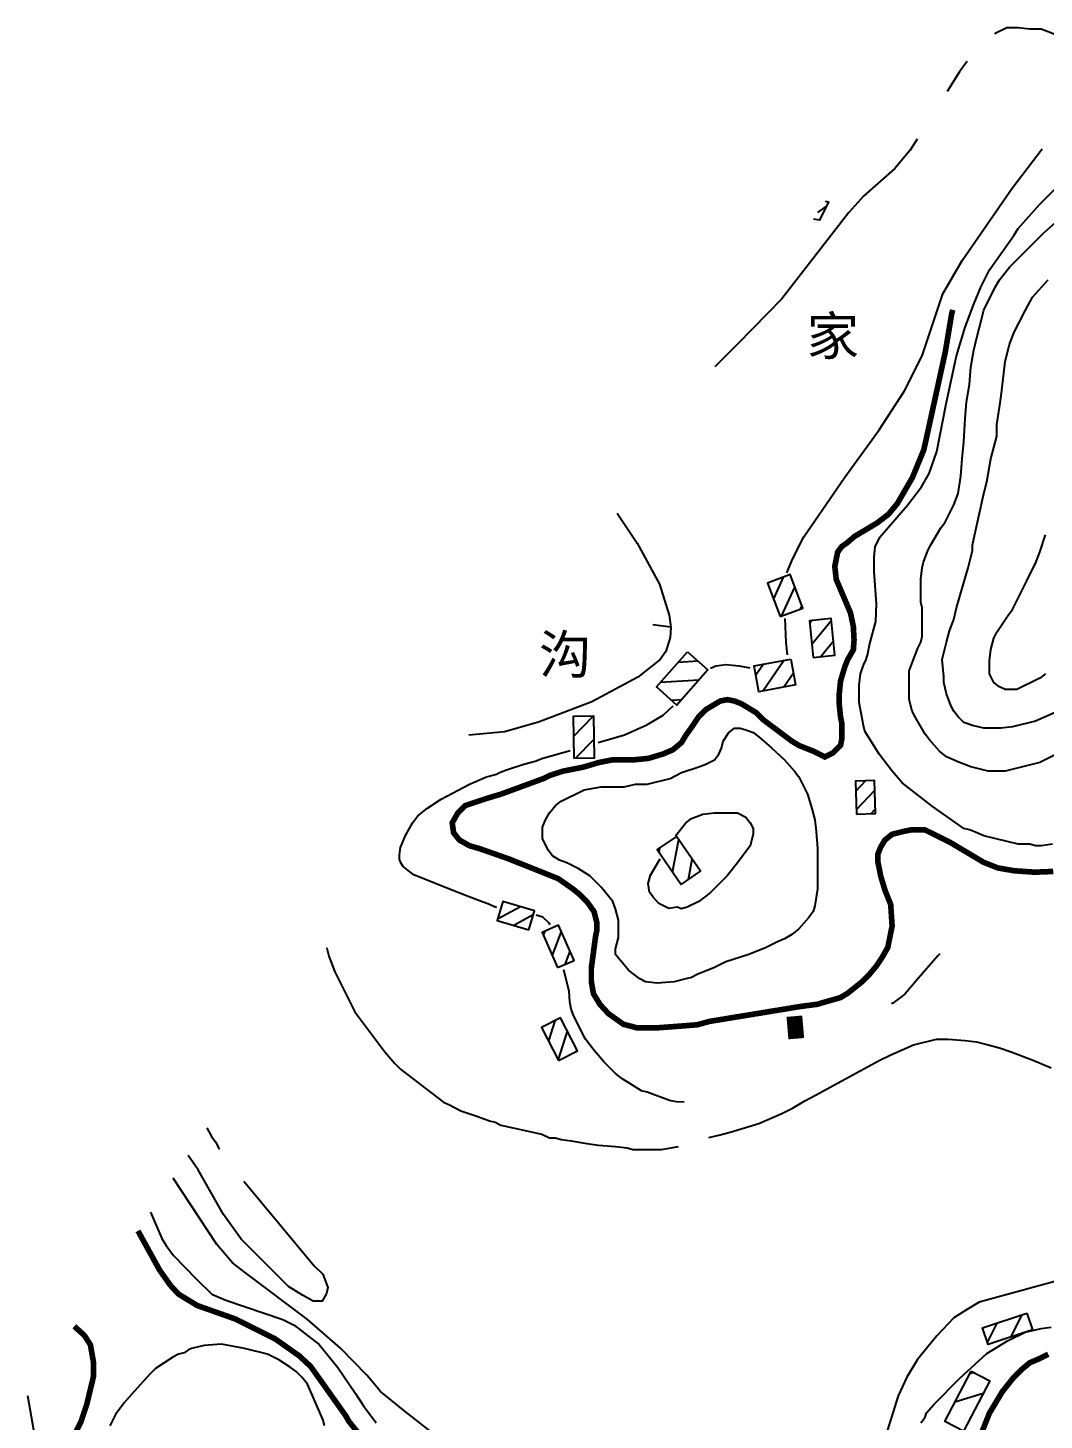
# Model space of a CAD drawing. Extents: x 35515948 to 35520624, y 3302916 to 3308279.
# Drawn here: x 35516726 to 35517177, y 3305613 to 3306231 of the extents above; entities that cross this region are included whole.
import ezdxf

# ---------------------------------------------------------------- set-up
doc = ezdxf.new("R2010")
doc.units = 0
doc.header["$LTSCALE"] = 10000
doc.header["$MEASUREMENT"] = 0
doc.layers.get('0').update_dxf_attribs({"linetype": 'CONTINUOUS'})
for name, color, linetype in [('2111', 7, 'CONTINUOUS'), ('2113', 7, 'CONTINUOUS'), ('8130', 34, 'CONTINUOUS'), ('HY_DX_DGXZ', 3, 'CONTINUOUS')]:
    doc.layers.add(name, color=color, linetype=linetype)
doc.styles.add('仿宋体', font='')
doc.styles.get('仿宋体').set_extended_font_data('文鼎CS仿宋体')

# ---------------------------------------------------------------- blocks, each defined once
blk = doc.blocks.new('401')
at = {"const_width": 0.7}
blk.add_lwpolyline([(-0.5, 0), (0.5, 0)], dxfattribs=at)
blk = doc.blocks.new('1002')
blk.add_lwpolyline([(0, 0), (0.8, 0)])

msp = doc.modelspace()

# ---------------------------------------------------------------- linework, layer by layer
at = {"layer": '2113', "linetype": 'Continuous', "ltscale": 0.005}
for p, q in [((35517060.91, 3305987.13), (35517056.54, 3305977.58)), ((35517066.02, 3305983.01), (35517059.98, 3305969.82)), ((35517069.15, 3305974.58), (35517068.41, 3305972.96)), ((35517072.61, 3305966.63), (35517073.68, 3305967.94)), ((35517073.54, 3305957.42), (35517082.26, 3305968.09)), ((35517077.47, 3305951.88), (35517083.19, 3305958.88)), ((35517023.21, 3305949.85), (35517014.24, 3305949.29)), ((35517052.13, 3305948.59), (35517048.75, 3305943.67)), ((35517061.34, 3305950.31), (35517052, 3305936.7)), ((35517065.43, 3305944.56), (35517061.21, 3305938.42)), ((35517023.6, 3305941.53), (35517006.45, 3305940.47)), ((35517015.81, 3305932.72), (35517011.49, 3305932.45)), ((35516967.91, 3305916.53), (35516976.64, 3305925.51)), ((35516968.85, 3305906.87), (35516977.13, 3305915.38)), ((35517097.43, 3305896.86), (35517093.06, 3305892.22)), ((35517101.55, 3305892.69), (35517093.3, 3305883.94)), ((35517101.79, 3305884.41), (35517099.78, 3305882.28)), ((35517011.9, 3305856.42), (35517014.59, 3305870.81)), ((35517005.93, 3305865.14), (35517006.3, 3305867.14)), ((35517018.89, 3305853.11), (35517020.56, 3305862.09)), ((35516944.47, 3305840.98), (35516934.26, 3305835.44)), ((35516950.1, 3305837.38), (35516941.49, 3305832.7)), ((35516955.2, 3305830.14), (35516954.55, 3305828.42)), ((35516962.5, 3305830.1), (35516958.46, 3305819.61)), ((35516966.42, 3305821.28), (35516964.18, 3305815.46)), ((35516959.77, 3305790.48), (35516956.89, 3305781.51)), ((35516965.2, 3305785.88), (35516961.16, 3305773.23)), ((35516969.47, 3305777.6), (35516969.22, 3305776.84)), ((35517151.4, 3305647.9), (35517155.69, 3305656.47)), ((35517161.83, 3305650.27), (35517166.78, 3305660.17)), ((35517145.53, 3305634.52), (35517143.56, 3305633.89)), ((35517149.57, 3305625.3), (35517137.02, 3305621.35))]:
    msp.add_line(p, q, dxfattribs=at)
at = {"layer": '2113', "ltscale": 0.005, "flags": 128}
for points in [[(35517079.51, 3306153.87), (35517080.92, 3306153.59), (35517077.05, 3306145.41), (35517074.3, 3306145.9)], [(35517076.19, 3306148.74), (35517079.91, 3306151.47)]]:
    msp.add_lwpolyline(points, dxfattribs=at)
at = {"layer": '2113', "linetype": 'Continuous', "ltscale": 0.005}
for points in [[(35517059.5, 3305969.64), (35517069.59, 3305973.4), (35517064.05, 3305988.29), (35517053.95, 3305984.54)], [(35517074.13, 3305951.54), (35517083.83, 3305952.52), (35517082.19, 3305968.8), (35517072.49, 3305967.82)], [(35517018.45, 3305954.05), (35517027.56, 3305946.01), (35517013.79, 3305930.42), (35517004.68, 3305938.47)], [(35517064.26, 3305950.85), (35517066.4, 3305939.38), (35517050.11, 3305936.35), (35517047.98, 3305947.82)], [(35516968.05, 3305906.86), (35516977.24, 3305906.99), (35516976.98, 3305925.52), (35516967.79, 3305925.39)], [(35517093.36, 3305882.09), (35517101.85, 3305882.34), (35517101.42, 3305896.98), (35517092.92, 3305896.73)], [(35517015.68, 3305850.91), (35517024.21, 3305856.76), (35517013.65, 3305872.18), (35517005.11, 3305866.33)], [(35516948.13, 3305830.74), (35516950.62, 3305839.15), (35516936.59, 3305843.31), (35516934.1, 3305834.89)], [(35516960.95, 3305814.02), (35516968.21, 3305817.25), (35516961.28, 3305832.84), (35516954.02, 3305829.61)], [(35516961.38, 3305772.8), (35516969.72, 3305777.1), (35516962.19, 3305791.73), (35516953.84, 3305787.44)], [(35517168.87, 3305660.87), (35517171.35, 3305653.44), (35517151.73, 3305646.9), (35517149.26, 3305654.33)], [(35517144.23, 3305635.19), (35517152.48, 3305630.89), (35517140.79, 3305608.46), (35517132.54, 3305612.76)]]:
    msp.add_lwpolyline(points, close=True, dxfattribs=at)
at = {"layer": 'HY_DX_DGXZ', "linetype": 'Continuous', "ltscale": 0.005}
for points, elevation in [([(35517181.89, 3306185.39), (35517187.22, 3306192.42), (35517191.99, 3306202.7), (35517192.35, 3306207.8), (35517192.35, 3306210.34), (35517191.71, 3306215.42), (35517190.44, 3306219.23), (35517187.9, 3306222.4), (35517182.82, 3306226.85), (35517180.28, 3306228.12), (35517175.2, 3306230.02), (35517170.12, 3306230.02), (35517165.04, 3306230.66), (35517159.96, 3306230.66), (35517154.88, 3306228.12), (35517154.63, 3306227.92)], 395), ([(35517142.41, 3306215.71), (35517142.18, 3306215.42), (35517138.99, 3306211.18), (35517133.51, 3306202.45)], 395), ([(35517120.24, 3306181.33), (35517117.15, 3306176.41), (35517110.37, 3306168.25), (35517096.59, 3306156.17), (35517089.91, 3306148.85), (35517060.23, 3306110.48), (35517040.83, 3306090.55), (35517030.6, 3306080.42)], 395), ([(35517062.55, 3305989.01), (35517065.21, 3305995.47), (35517069.98, 3306005.01), (35517088.22, 3306031.4), (35517103.37, 3306052.39), (35517114.61, 3306069.77), (35517122.45, 3306085.25), (35517131.67, 3306112.71), (35517140.16, 3306127.54), (35517162.31, 3306159.56), (35517175.59, 3306177.08)], 395), ([(35517180.28, 3305868.71), (35517175.2, 3305868.07), (35517172.66, 3305868.07), (35517170.12, 3305868.71), (35517165.04, 3305868.71), (35517149.8, 3305872.52), (35517145.36, 3305874.42), (35517143.45, 3305875.06), (35517140.91, 3305875.69), (35517126.91, 3305885.55), (35517113.61, 3305896.01), (35517109.16, 3305901.09), (35517103.45, 3305908.71), (35517097.1, 3305918.87), (35517096.46, 3305921.41), (35517094.56, 3305931.57), (35517094.56, 3305939.19), (35517095.19, 3305944.27), (35517096.46, 3305948.08), (35517097.73, 3305950.62), (35517098.37, 3305953.16), (35517099.13, 3305957.1), (35517101.99, 3305967.48), (35517102.21, 3305975.33), (35517101.15, 3305989.64), (35517101.15, 3305996), (35517101.68, 3306000.56), (35517103.69, 3306004.8), (35517115.99, 3306019), (35517122.13, 3306027.16), (35517125.53, 3306033.1), (35517128.92, 3306042.85), (35517133.05, 3306063.94), (35517137.74, 3306085.24), (35517141.55, 3306097.94), (35517145.36, 3306108.1), (35517148.53, 3306115.72), (35517152.34, 3306123.34), (35517163.14, 3306138.58), (35517165.04, 3306141.76), (35517174.57, 3306152.55), (35517194.89, 3306172.87)], 405), ([(35517187.27, 3305911.25), (35517174.57, 3305904.9), (35517159.33, 3305901.09), (35517151.71, 3305901.09), (35517144.09, 3305903), (35517139.01, 3305904.9), (35517133.29, 3305907.44), (35517130.12, 3305909.98), (35517125.67, 3305915.06), (35517123.77, 3305917.6), (35517119.32, 3305925.22), (35517118.05, 3305927.76), (35517116.78, 3305932.84), (35517116.78, 3305945.54), (35517118.69, 3305950.62), (35517120.59, 3305955.7), (35517121.86, 3305958.24), (35517122.5, 3305960.78), (35517122.5, 3305965.86), (35517122.5, 3305973.48), (35517121.86, 3305976.02), (35517121.86, 3305986.18), (35517122.5, 3305991.26), (35517123.13, 3305993.8), (35517125.04, 3305998.88), (35517126.31, 3306001.42), (35517130.75, 3306009.04), (35517132.66, 3306011.58), (35517136.47, 3306019.2), (35517138.37, 3306024.28), (35517139.64, 3306031.9), (35517140.28, 3306039.52), (35517140.91, 3306047.14), (35517141.55, 3306057.3), (35517142.18, 3306064.92), (35517143.45, 3306072.54), (35517144.09, 3306080.16), (35517145.36, 3306087.78), (35517146.63, 3306092.86), (35517147.9, 3306097.94), (35517149.8, 3306105.56), (35517154.88, 3306115.72), (35517156.79, 3306118.9), (35517161.23, 3306124.61), (35517176.47, 3306139.85), (35517181.55, 3306144.3)], 410), ([(35517182.82, 3305927.76), (35517172.66, 3305923.32), (35517162.5, 3305920.78), (35517157.42, 3305920.14), (35517149.8, 3305920.14), (35517144.72, 3305921.41), (35517140.91, 3305922.68), (35517138.37, 3305925.22), (35517136.47, 3305927.76), (35517135.2, 3305930.3), (35517133.29, 3305935.38), (35517132.02, 3305940.46), (35517132.02, 3305943), (35517131.39, 3305950.62), (35517133.29, 3305958.24), (35517134.56, 3305963.32), (35517136.47, 3305968.4), (35517137.74, 3305973.48), (35517142.82, 3305991.26), (35517144.72, 3305998.88), (35517144.72, 3306001.42), (35517149.8, 3306024.28), (35517151.07, 3306029.36), (35517152.98, 3306039.52), (35517155.52, 3306049.68), (35517155.52, 3306054.76), (35517156.79, 3306062.38), (35517157.42, 3306067.46), (35517158.06, 3306072.54), (35517158.69, 3306077.62), (35517159.33, 3306082.7), (35517161.23, 3306090.32), (35517163.14, 3306095.4), (35517168.22, 3306105.56), (35517171.39, 3306111.28), (35517178.38, 3306118.9)], 415), ([(35517177.11, 3305944.27), (35517174.57, 3305942.37), (35517164.41, 3305937.29), (35517159.33, 3305937.29), (35517156.79, 3305938.56), (35517154.25, 3305940.46), (35517152.34, 3305944.27), (35517152.34, 3305949.99), (35517152.98, 3305955.07), (35517154.25, 3305960.15), (35517155.52, 3305962.69), (35517160.6, 3305970.31), (35517162.5, 3305972.85), (35517168.85, 3305985.55), (35517171.39, 3305990.63), (35517172.66, 3305993.17), (35517174.57, 3305998.25), (35517177.11, 3306005.87)], 420), ([(35517062.83, 3305952.71), (35517062.14, 3305958.16), (35517061.77, 3305968.83)], 395), ([(35517028.64, 3305946.79), (35517030.98, 3305947.77), (35517035.53, 3305948.4), (35517041.36, 3305947.77), (35517046.17, 3305947)], 395), ([(35516978.83, 3305913.86), (35516990.59, 3305917.24), (35517000.45, 3305921.69), (35517007.76, 3305925.93), (35517012.18, 3305930.05)], 395), ([(35517013.23, 3305872.52), (35517017.72, 3305878.23), (35517020.26, 3305880.14), (35517025.34, 3305882.04), (35517030.42, 3305882.68), (35517040.58, 3305882.68), (35517044.39, 3305880.77), (35517046.3, 3305878.23), (35517047.57, 3305875.69), (35517047.57, 3305873.15), (35517046.3, 3305868.07), (35517040.58, 3305860.45), (35517036.14, 3305854.73), (35517028.52, 3305847.12), (35517023.44, 3305843.31), (35517018.36, 3305840.77), (35517015.82, 3305840.13), (35517013.91, 3305840.77), (35517010.23, 3305840.27)], 410), ([(35517010.23, 3305840.27), (35517005.82, 3305842.47), (35517003.3, 3305845.31), (35517001.72, 3305847.51), (35517001.09, 3305851.29), (35517002.04, 3305855.07), (35517006.31, 3305862.24)], 410), ([(35516957.61, 3305832.98), (35516957.2, 3305833.71), (35516954.44, 3305836.47), (35516951.43, 3305837.24)], 395), ([(35516858.63, 3305822.7), (35516858.63, 3305822.7), (35516859.57, 3305819.12), (35516862.15, 3305812.19), (35516871.04, 3305794.41), (35516884.37, 3305776.63), (35516888.82, 3305771.55), (35516891.36, 3305769.01), (35516900.25, 3305762.02), (35516910.41, 3305754.4), (35516912.95, 3305753.13), (35516918.03, 3305750.6), (35516925.65, 3305748.06), (35516930.73, 3305746.15), (35516933.27, 3305745.52), (35516935.81, 3305744.25), (35516953.91, 3305740.22), (35516957.4, 3305738.53), (35516959.94, 3305738.53), (35516962.48, 3305737.9), (35516966.92, 3305737.26), (35516973.91, 3305735.99), (35516978.99, 3305735.35), (35516986.61, 3305734.72), (35516991.69, 3305734.08), (35516994.23, 3305733.45), (35517006.93, 3305733.45), (35517014.43, 3305734.7)], 390), ([(35517130.26, 3305820.17), (35517129.45, 3305819.19), (35517120.76, 3305809.23), (35517114.82, 3305802.23), (35517109.52, 3305798.31), (35517108.83, 3305797.97)], 395), ([(35517016.96, 3305754.4), (35517013.59, 3305754.53), (35517010.52, 3305755.17), (35517000.58, 3305758.85), (35516998.04, 3305759.48), (35516992.96, 3305762.66), (35516989.78, 3305764.56), (35516986.61, 3305767.1), (35516981.53, 3305772.19), (35516977.08, 3305777.27), (35516973.27, 3305782.35), (35516968.19, 3305792.5), (35516966.92, 3305795.68), (35516966.29, 3305798.85), (35516966, 3305803.4), (35516963.73, 3305813.03)], 395), ([(35517027.94, 3305738.7), (35517032.33, 3305739.8), (35517037.41, 3305741.07), (35517050.11, 3305744.88), (35517060.27, 3305749.33), (35517065.35, 3305751.87), (35517070.43, 3305755.04), (35517075.51, 3305757.58), (35517088.21, 3305764.56), (35517103.45, 3305772.82), (35517108.53, 3305775.36), (35517118.69, 3305779.81), (35517128.85, 3305782.35), (35517133.93, 3305782.35), (35517141.55, 3305781.71), (35517146.63, 3305781.08), (35517151.71, 3305779.81), (35517156.79, 3305778.54), (35517161.87, 3305776.63), (35517166.95, 3305774.73), (35517172.03, 3305772.82), (35517179.65, 3305769.65)], 390), ([(35516910.41, 3305603.91), (35516892.63, 3305617.88), (35516882.47, 3305626.13), (35516876.45, 3305633.37), (35516864.78, 3305645.34), (35516849.97, 3305658.25), (35516822.55, 3305678.73), (35516816.87, 3305683.13), (35516809.94, 3305691.32), (35516790.59, 3305720.74)], 390), ([(35516780.48, 3305705.59), (35516785.59, 3305694), (35516787.41, 3305690.91), (35516790.67, 3305686.37), (35516800.74, 3305676.09), (35516807.74, 3305669.31), (35516813.89, 3305666.55), (35516839.22, 3305658.07), (35516844.2, 3305655.53), (35516855.33, 3305646.91), (35516863.52, 3305636.83), (35516871.4, 3305625.18), (35516874.85, 3305619.79), (35516880.56, 3305612.17)], 395), ([(35517351.73, 3305606.45), (35517341.57, 3305616.61), (35517325.44, 3305628.07), (35517308.7, 3305639.63), (35517301.38, 3305647.15), (35517292.37, 3305657.54), (35517268.31, 3305682.77), (35517263.22, 3305686.37), (35517256.54, 3305689.23), (35517251.77, 3305690.61), (35517247.22, 3305691.14), (35517240.54, 3305691.14), (35517189.45, 3305677.15), (35517147.68, 3305665.7), (35517142.06, 3305662.31), (35517136.45, 3305658.71), (35517128.92, 3305650.76), (35517120.39, 3305640.29), (35517115.66, 3305632.42), (35517111.88, 3305624.23), (35517105.58, 3305604.39)], 390), ([(35517121.86, 3305612.17), (35517123.77, 3305614.71), (35517124.4, 3305616.61), (35517127.58, 3305620.42), (35517139.01, 3305631.85), (35517151.07, 3305642.91), (35517160.3, 3305648.53), (35517168.14, 3305652.45), (35517172.66, 3305653.44), (35517175.2, 3305654.08), (35517179.65, 3305654.71)], 395), ([(35516857.7, 3305610.9), (35516857.07, 3305613.44), (35516852.62, 3305623.6), (35516850.08, 3305629.31), (35516847.54, 3305632.48), (35516845, 3305635.02), (35516842.46, 3305636.93), (35516837.38, 3305640.1), (35516832.3, 3305642.65), (35516822.14, 3305645.19), (35516811.98, 3305647.09), (35516804.36, 3305646.46), (35516798.65, 3305645.19), (35516797.38, 3305644.55), (35516795.47, 3305643.28), (35516792.93, 3305642.65), (35516790.35, 3305641.32), (35516782.77, 3305636.29), (35516780.23, 3305633.75), (35516773.25, 3305626.13), (35516768.8, 3305621.06), (35516764.99, 3305615.98), (35516762.45, 3305610.9)], 405)]:
    msp.add_lwpolyline(points, dxfattribs=dict(at, elevation=elevation))
at = {"layer": 'HY_DX_DGXZ', "linetype": 'Continuous', "ltscale": 0.005, "const_width": 2.5, "elevation": 400}
for points in [[(35517136.04, 3306105.63), (35517135.54, 3306103.83), (35517132.7, 3306086.82), (35517123.24, 3306043.67), (35517118.21, 3306031.4), (35517111.53, 3306019.85), (35517107.61, 3306015.08), (35517102.52, 3306011.16), (35517092.56, 3306005.22), (35517088.84, 3306002.06), (35517086.94, 3306000.79), (35517085.03, 3305998.25), (35517083.76, 3305991.9), (35517084.42, 3305986.08), (35517090.72, 3305971.27), (35517091.98, 3305965.29), (35517092.3, 3305959.3), (35517091.98, 3305954.89), (35517089.48, 3305950.62), (35517088.21, 3305947.45), (35517086.3, 3305941.1), (35517085.67, 3305934.75), (35517085.67, 3305931.57), (35517086.3, 3305925.22), (35517086.94, 3305922.05), (35517086.94, 3305915.7), (35517086.3, 3305912.52), (35517083.13, 3305909.35), (35517079.32, 3305907.44), (35517074.24, 3305909.98), (35517067.89, 3305912.52), (35517064.71, 3305914.43), (35517052.01, 3305923.95), (35517048.84, 3305927.13), (35517042.49, 3305930.94), (35517039.31, 3305932.21), (35517036.14, 3305932.84), (35517032.96, 3305932.21), (35517026.61, 3305928.4), (35517023.44, 3305925.22), (35517020.9, 3305921.41), (35517017.72, 3305916.97), (35517015.82, 3305913.79), (35517012.01, 3305910.62), (35517007.56, 3305908.71), (35517001.21, 3305906.81), (35516994.86, 3305906.17), (35516988.51, 3305906.17), (35516985.34, 3305906.17), (35516978.99, 3305904.9), (35516972.64, 3305903), (35516969.46, 3305902.36), (35516963.11, 3305901.09), (35516957.4, 3305899.19), (35516954.86, 3305897.92), (35516935.81, 3305890.93), (35516929.46, 3305889.03), (35516919.93, 3305885.85), (35516916.76, 3305882.68), (35516914.22, 3305878.23), (35516914.85, 3305873.79), (35516917.39, 3305870.61), (35516921.84, 3305868.07), (35516926.28, 3305866.8), (35516938.98, 3305862.35), (35516961.21, 3305853.46), (35516967.56, 3305849.02), (35516970.73, 3305846.48), (35516973.91, 3305843.31), (35516977.08, 3305838.86), (35516978.35, 3305833.78), (35516978.35, 3305830.6), (35516977.77, 3305827.98), (35516975.87, 3305813.81), (35516975.87, 3305807.83), (35516976.82, 3305802.47), (35516979.66, 3305797.75), (35516983.44, 3305793.65), (35516990.06, 3305788.93), (35516996.05, 3305787.35), (35517005.19, 3305787.35), (35517013.7, 3305787.98), (35517022.8, 3305788.69), (35517028.3, 3305790.2), (35517068.65, 3305796.82), (35517075.9, 3305797.76), (35517086.3, 3305800.76), (35517089.48, 3305802.67), (35517095.83, 3305807.75), (35517099, 3305810.92), (35517102.18, 3305814.73), (35517104.72, 3305818.54), (35517107.26, 3305822.98), (35517107.89, 3305826.16), (35517109.16, 3305832.51), (35517108.53, 3305842.04), (35517105.99, 3305848.38), (35517104.08, 3305854.73), (35517102.81, 3305861.08), (35517102.81, 3305864.26), (35517104.08, 3305867.44), (35517105.99, 3305870.61), (35517109.16, 3305873.15), (35517114.24, 3305874.42), (35517117.42, 3305875.06), (35517123.77, 3305875.06), (35517134.85, 3305869.57), (35517149.66, 3305860.75), (35517155.97, 3305858.23), (35517163.22, 3305856.97), (35517172.36, 3305856.34), (35517180.55, 3305856.66)], [(35516873.58, 3305606.45), (35516868.5, 3305612.8), (35516866.99, 3305615.42), (35516851.55, 3305637.15), (35516846.5, 3305641.87), (35516835.78, 3305649.43), (35516818.13, 3305658.25), (35516801.27, 3305664.22), (35516792.9, 3305669.31), (35516789.3, 3305673.23), (35516784.52, 3305680.01), (35516774.96, 3305697.32)], [(35516746.75, 3305655.04), (35516751.21, 3305650.98), (35516753.89, 3305646.83), (35516755.27, 3305638.99), (35516755.27, 3305632.84), (35516752.29, 3305620.42), (35516749.75, 3305612.8), (35516747.85, 3305608.99), (35516747.85, 3305602.64), (35516748.48, 3305599.46), (35516749.75, 3305596.29), (35516754.65, 3305589.63), (35516768.84, 3305571.36), (35516771.67, 3305565.69), (35516773.25, 3305559.08), (35516774.51, 3305550.89), (35516774.51, 3305542.38), (35516774.51, 3305533.88), (35516771.67, 3305525.69), (35516767.14, 3305515.08), (35516759.79, 3305502.55)], [(35517178.38, 3305642.65), (35517174.57, 3305640.74), (35517170.12, 3305638.83), (35517166.31, 3305635.66), (35517163.14, 3305632.48), (35517158.06, 3305626.13), (35517152.34, 3305616.61), (35517147.26, 3305603.91)]]:
    msp.add_lwpolyline(points, dxfattribs=at)
at = {"layer": 'HY_DX_DGXZ', "linetype": 'Continuous', "ltscale": 0.005, "flags": 128}
for points, elevation in [([(35516987.33, 3306015.57), (35516996.21, 3306002.25), (35517006.06, 3305984.02), (35517010.3, 3305970.24), (35517011.05, 3305964.94), (35517010.84, 3305960.38), (35517008.82, 3305954.23), (35517006.38, 3305950.63), (35516996.52, 3305942.79), (35516976.07, 3305931.87), (35516952.53, 3305922.86), (35516937.38, 3305918.62), (35516921.63, 3305917.11)], 390), ([(35516933.99, 3305840.64), (35516933.27, 3305840.77), (35516930.73, 3305842.04), (35516925.65, 3305843.94), (35516920.57, 3305845.85), (35516913.09, 3305848.85), (35516897.17, 3305855.24), (35516894.72, 3305857.09), (35516892.52, 3305858.84), (35516891.47, 3305860.46), (35516890.89, 3305862.09), (35516890.89, 3305864.07), (35516891.35, 3305867.32), (35516893.45, 3305872.66), (35516896.7, 3305878.35), (35516899.03, 3305881.26), (35516903.33, 3305884.74), (35516909.26, 3305888.69), (35516921.84, 3305895.38), (35516929.46, 3305898.55), (35516933.9, 3305899.82), (35516935.17, 3305900.46), (35516938.35, 3305901.73), (35516945.97, 3305904.27), (35516951.05, 3305905.54), (35516954.44, 3305906.85), (35516966.43, 3305910.3)], 395), ([(35516805.43, 3305742.98), (35516807.54, 3305739.17), (35516809.44, 3305736.62), (35516810.71, 3305734.08), (35516811.15, 3305733.51)], 385), ([(35516821.82, 3305719.37), (35516822.55, 3305718.41), (35516853.12, 3305681.87), (35516856.9, 3305678.1), (35516859.04, 3305672.17), (35516858.51, 3305669.62), (35516856.6, 3305666.23), (35516852.68, 3305666.23), (35516847.91, 3305668.78), (35516841.66, 3305672.7), (35516820.67, 3305693.69), (35516812.83, 3305704.6), (35516801.59, 3305724.32), (35516797.23, 3305730.69)], 385), ([(35516749.59, 3305530.96), (35516751.98, 3305542.32), (35516752.93, 3305546.76), (35516752.93, 3305549.3), (35516754.2, 3305551.21), (35516754.83, 3305555.65), (35516755.47, 3305563.27), (35516753.56, 3305570.89), (35516749.75, 3305578.51), (35516747.21, 3305581.05), (35516742.13, 3305586.13), (35516739.59, 3305588.67), (35516733.24, 3305596.29), (35516731.34, 3305601.37), (35516729.43, 3305606.45), (35516728.8, 3305608.99), (35516726.17, 3305624.2)], 395)]:
    msp.add_lwpolyline(points, dxfattribs=dict(at, elevation=elevation))
at = {"layer": 'HY_DX_DGXZ', "linetype": 'Continuous', "ltscale": 0.005, "elevation": 405, "flags": 128}
msp.add_lwpolyline([(35516986.61, 3305819.81), (35516986.61, 3305822.35), (35516987.88, 3305827.43), (35516987.88, 3305835.05), (35516986.61, 3305840.13), (35516985.34, 3305843.31), (35516980.26, 3305849.65), (35516975.18, 3305854.73), (35516970.1, 3305857.91), (35516965.02, 3305860.45), (35516961.84, 3305861.72), (35516958.67, 3305863.62), (35516956.76, 3305866.17), (35516954.22, 3305871.25), (35516954.22, 3305876.33), (35516955.49, 3305879.5), (35516957.4, 3305882.68), (35516959.94, 3305885.85), (35516962.48, 3305887.76), (35516972.64, 3305892.84), (35516980.26, 3305894.11), (35516990.42, 3305894.11), (35516995.5, 3305895.38), (35517000.58, 3305895.38), (35517010.74, 3305897.92), (35517015.82, 3305900.46), (35517023.44, 3305903), (35517026.61, 3305904.27), (35517030.42, 3305906.17), (35517032.33, 3305908.71), (35517033.6, 3305911.25), (35517034.23, 3305914.43), (35517036.77, 3305918.24), (35517039.31, 3305920.14), (35517041.85, 3305920.14), (35517044.39, 3305919.51), (35517047.57, 3305918.24), (35517050.11, 3305916.33), (35517055.82, 3305911.25), (35517061.54, 3305906.17), (35517065.98, 3305901.09), (35517067.89, 3305898.55), (35517071.7, 3305890.93), (35517073.6, 3305884.58), (35517074.87, 3305879.5), (35517075.51, 3305874.42), (35517076.14, 3305866.8), (35517076.14, 3305856.64), (35517076.14, 3305851.56), (35517076.14, 3305849.02), (35517074.87, 3305841.4), (35517074.24, 3305838.86), (35517072.33, 3305836.32), (35517067.89, 3305831.24), (35517064.71, 3305828.7), (35517061.54, 3305826.79), (35517058.36, 3305825.52), (35517053.28, 3305822.98), (35517045.66, 3305819.81), (35517035.5, 3305816.63), (35517030.42, 3305814.1), (35517022.8, 3305810.92), (35517020.26, 3305809.65), (35517017.72, 3305809.02), (35517012.64, 3305807.75), (35517005.02, 3305807.11), (35516999.94, 3305807.75), (35516997.4, 3305809.02), (35516992.32, 3305812.83)], close=True, dxfattribs=at)

# ---------------------------------------------------------------- block references
at = {"layer": '2111', "linetype": 'Continuous', "ltscale": 0.005, "xscale": 10, "yscale": 10, "zscale": 10, "rotation": 274.8573943167209}
msp.add_blockref('401', (35517066.27, 3305787.52), dxfattribs=at)
at = {"layer": '8130', "linetype": 'Continuous', "ltscale": 0.005, "xscale": 10, "yscale": 10, "zscale": 10, "rotation": 171.9337193279953}
msp.add_blockref('1002', (35517011.05, 3305964.94, 390), dxfattribs=at)

# ---------------------------------------------------------------- texts
at = {"layer": '2113', "linetype": 'Continuous', "ltscale": 0.005, "style": '仿宋体'}
for s, p in [('家', (35517071.26, 3306085.57, 3306519.62)), ('沟', (35516952.72, 3305944.4, 3306519.62))]:
    msp.add_text(s, height=17, dxfattribs=at).set_placement(p)

doc.saveas('drawing.dxf')
